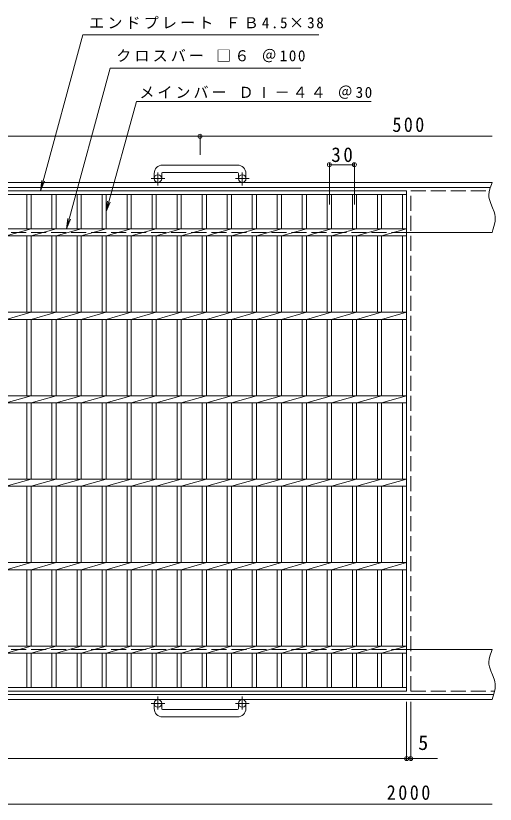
# Model space of a CAD drawing. Units: millimetres, scale not verified. Extents: x -860 to 1052, y -822 to 796.
# Drawn here: x -274 to 301, y -149 to 796 of the extents above; entities that cross this region are included whole.
import ezdxf
from ezdxf.enums import TextEntityAlignment as Align

# ---------------------------------------------------------------- set-up
doc = ezdxf.new("R2010")
doc.units = ezdxf.units.MM
doc.header["$LTSCALE"] = 6
doc.header["$PDMODE"] = 32
doc.header["$PDSIZE"] = 4.8
doc.linetypes.add('CHAIN1', pattern=[8, 5, -1, 1, -1])
doc.linetypes.add('DASHED3', pattern=[4, 3, -1])
for name, color, linetype, lineweight in [('A-1_ピット', 2, 'Continuous', 9), ('A-2_蓋', 3, 'Continuous', 9), ('A-4_寸法', 7, 'Continuous', 9)]:
    doc.layers.add(name, color=color, linetype=linetype, lineweight=lineweight)
doc.styles.add('ＭＳ ゴシック', font='')
doc.styles.get('ＭＳ ゴシック').set_extended_font_data('MS Gothic')

msp = doc.modelspace()

# ---------------------------------------------------------------- linework, layer by layer
at = {"layer": 'A-1_ピット'}
for p, q in [((-8.069, 617.207), (-98.069, 617.207)), ((-108.069, 607.207), (-108.069, 601.107)), ((-99.069, 607.207), (-99.069, 601.107)), ((-98.069, 608.207), (-8.069, 608.207)), ((-7.069, 607.207), (-7.069, 601.107)), ((1.931, 607.207), (1.931, 601.107)), ((296.931, 596.607), (-803.069, 596.607)), ((294.531, 590.607), (-803.069, 590.607)), ((296.931, 536.607), (194.431, 536.607)), ((296.931, 36.607), (194.431, 36.607)), ((298.75, -17.393), (-803.069, -17.393)), ((-108.069, -33.994), (-108.069, -27.893)), ((-99.069, -33.994), (-99.069, -27.893)), ((-7.069, -33.994), (-7.069, -27.893)), ((1.931, -33.994), (1.931, -27.893)), ((-98.069, -34.993), (-8.069, -34.993)), ((-8.069, -43.993), (-98.069, -43.993))]:
    msp.add_line(p, q, dxfattribs=at)
at = {"layer": 'A-1_ピット', "linetype": 'CHAIN1'}
for p, q in [((-103.569, 593), (-103.569, 608.597)), ((-2.569, 593), (-2.569, 608.597)), ((-95.406, 601.107), (-111.813, 601.107)), ((5.594, 601.107), (-10.813, 601.107)), ((-95.406, -27.893), (-111.813, -27.893)), ((-103.569, -19.786), (-103.569, -35.383)), ((5.594, -27.893), (-10.813, -27.893)), ((-2.569, -19.786), (-2.569, -35.383))]:
    msp.add_line(p, q, dxfattribs=at)
at = {"layer": 'A-1_ピット', "linetype": 'DASHED3'}
for p, q in [((194.431, 536.607), (-803.069, 536.607)), ((194.431, 36.607), (-803.069, 36.607))]:
    msp.add_line(p, q, dxfattribs=at)
at = {"layer": 'A-1_ピット'}
for points in [[(296.931, 596.607), (295.999, 594.13), (294.531, 589.867), (293.442, 585.629), (292.974, 581.431), (293.082, 579.022), (293.638, 576.108), (295.394, 571.133), (297.583, 566.178), (299.538, 561.194), (300.3, 558.27), (300.658, 555.319), (300.436, 550.16), (299.416, 544.935), (297.908, 539.67), (296.931, 536.608)], [(296.931, -23.393), (-803.069, -23.393), (-803.069, 36.607)], [(296.931, 36.607), (295.999, 34.129), (294.531, 29.867), (293.442, 25.629), (292.974, 21.431), (293.082, 19.021), (293.638, 16.108), (295.394, 11.133), (297.583, 6.178), (299.538, 1.194), (300.3, -1.731), (300.658, -4.682), (300.436, -9.84), (299.416, -15.065), (297.908, -20.33), (296.931, -23.393)]]:
    msp.add_lwpolyline(points, dxfattribs=at)
for centre in [(-103.569, 601.107), (-2.569, 601.107), (-103.569, -27.893), (-2.569, -27.893)]:
    msp.add_circle(centre, 4.5, dxfattribs=at)
for centre, radius, start, end in [((-98.069, 607.207), 10, 90, 180), ((-8.069, 607.207), 10, 0, 90), ((-98.069, 607.207), 1, 90, 180), ((-8.069, 607.207), 1, 0, 90), ((-98.069, -33.994), 10, 180, 270), ((-98.069, -33.994), 1, 180, 270), ((-8.069, -33.994), 10, 270, 0), ((-8.069, -33.994), 1, 270, 0)]:
    msp.add_arc(centre, radius, start, end, dxfattribs=at)
at = {"layer": 'A-2_蓋'}
for p, q in [((-800.569, 586.607), (194.431, 586.607)), ((194.431, 586.607), (194.431, -13.393)), ((-800.569, 582.107), (194.431, 582.107)), ((-260.569, 582.107), (-260.569, 540.847)), ((-255.569, 582.107), (-255.569, 540.847)), ((-230.569, 582.107), (-230.569, 540.847)), ((-225.569, 582.107), (-225.569, 540.847)), ((-200.569, 582.107), (-200.569, 540.847)), ((-195.569, 582.107), (-195.569, 540.847)), ((-170.569, 582.107), (-170.569, 540.847)), ((-165.569, 582.107), (-165.569, 540.847)), ((-140.569, 582.107), (-140.569, 540.847)), ((-135.569, 582.107), (-135.569, 540.847)), ((-110.568, 582.107), (-110.568, 540.847)), ((-105.569, 582.107), (-105.569, 540.847)), ((-80.569, 582.107), (-80.569, 540.847)), ((-75.569, 582.107), (-75.569, 540.847)), ((-50.569, 582.107), (-50.569, 540.847)), ((-45.569, 582.107), (-45.569, 540.847)), ((-20.568, 582.107), (-20.568, 540.847)), ((-15.569, 582.107), (-15.569, 540.847)), ((9.431, 582.107), (9.431, 540.847)), ((14.431, 582.107), (14.431, 540.847)), ((39.431, 582.107), (39.431, 540.847)), ((44.431, 582.107), (44.431, 540.847)), ((69.432, 582.107), (69.432, 540.847)), ((74.431, 582.107), (74.431, 540.847)), ((99.432, 582.107), (99.432, 540.847)), ((104.431, 582.107), (104.431, 540.847)), ((129.431, 582.107), (129.431, 540.847)), ((134.431, 582.107), (134.431, 540.847)), ((159.431, 582.107), (159.431, 540.847)), ((164.431, 582.107), (164.431, 540.847)), ((189.431, 582.107), (189.431, 540.847)), ((-800.569, 540.847), (194.431, 540.847)), ((-255.569, 540.847), (-285.569, 532.367)), ((-225.569, 540.847), (-255.569, 532.367)), ((-195.569, 540.847), (-225.569, 532.367)), ((-165.569, 540.847), (-195.569, 532.367)), ((-135.569, 540.847), (-165.569, 532.367)), ((-105.569, 540.847), (-135.569, 532.367)), ((-75.568, 540.847), (-105.569, 532.367)), ((-45.569, 540.847), (-75.569, 532.367)), ((-15.569, 540.847), (-45.569, 532.367)), ((14.431, 540.847), (-15.569, 532.367)), ((44.431, 540.847), (14.431, 532.367)), ((74.431, 540.847), (44.431, 532.367)), ((104.431, 540.847), (74.431, 532.367)), ((134.431, 540.847), (104.431, 532.367)), ((164.431, 540.847), (134.431, 532.367)), ((194.431, 540.847), (164.431, 532.367)), ((-800.569, 532.367), (194.431, 532.367)), ((-260.569, 532.367), (-260.569, 440.847)), ((-255.569, 532.367), (-255.569, 440.847)), ((-230.569, 532.367), (-230.569, 440.847)), ((-225.569, 532.367), (-225.569, 440.847)), ((-200.569, 532.367), (-200.569, 440.847)), ((-195.569, 532.367), (-195.569, 440.847)), ((-170.569, 532.367), (-170.569, 440.847)), ((-165.569, 532.367), (-165.569, 440.847)), ((-140.569, 532.367), (-140.569, 440.847)), ((-135.569, 532.367), (-135.569, 440.847)), ((-110.568, 532.367), (-110.568, 440.847)), ((-105.569, 532.367), (-105.569, 440.847)), ((-80.569, 532.367), (-80.569, 440.847)), ((-75.569, 532.367), (-75.569, 440.847)), ((-50.569, 532.367), (-50.569, 440.847)), ((-45.569, 532.367), (-45.569, 440.847)), ((-20.568, 532.367), (-20.568, 440.847)), ((-15.569, 532.367), (-15.569, 440.847)), ((9.431, 532.367), (9.431, 440.847)), ((14.431, 532.367), (14.431, 440.847)), ((39.431, 532.367), (39.431, 440.847)), ((44.431, 532.367), (44.431, 440.847)), ((69.432, 532.367), (69.432, 440.847)), ((74.431, 532.367), (74.431, 440.847)), ((99.432, 532.367), (99.432, 440.847)), ((104.431, 532.367), (104.431, 440.847)), ((129.431, 532.367), (129.431, 440.847)), ((134.431, 532.367), (134.431, 440.847)), ((159.431, 532.367), (159.431, 440.847)), ((164.431, 532.367), (164.431, 440.847)), ((189.431, 532.367), (189.431, 440.847)), ((-800.569, 440.847), (194.431, 440.847)), ((-255.569, 440.847), (-285.569, 432.367)), ((-225.569, 440.847), (-255.569, 432.367)), ((-195.569, 440.847), (-225.569, 432.367)), ((-165.569, 440.847), (-195.569, 432.367)), ((-135.569, 440.847), (-165.569, 432.367)), ((-105.569, 440.847), (-135.569, 432.367)), ((-75.568, 440.847), (-105.569, 432.367)), ((-45.569, 440.847), (-75.569, 432.367)), ((-15.569, 440.847), (-45.569, 432.367)), ((14.431, 440.847), (-15.569, 432.367)), ((44.431, 440.847), (14.431, 432.367)), ((74.431, 440.847), (44.431, 432.367)), ((104.431, 440.847), (74.431, 432.367)), ((134.431, 440.847), (104.431, 432.367)), ((164.431, 440.847), (134.431, 432.367)), ((194.431, 440.847), (164.431, 432.367)), ((-800.569, 432.367), (194.431, 432.367)), ((-260.569, 432.367), (-260.569, 340.847)), ((-255.569, 432.367), (-255.569, 340.847)), ((-230.569, 432.367), (-230.569, 340.847)), ((-225.569, 432.367), (-225.569, 340.847)), ((-200.569, 432.367), (-200.569, 340.847)), ((-195.569, 432.367), (-195.569, 340.847)), ((-170.569, 432.367), (-170.569, 340.847)), ((-165.569, 432.367), (-165.569, 340.847)), ((-140.569, 432.367), (-140.569, 340.847)), ((-135.569, 432.367), (-135.569, 340.847)), ((-110.568, 432.367), (-110.568, 340.847)), ((-105.569, 432.367), (-105.569, 340.847)), ((-80.569, 432.367), (-80.569, 340.847)), ((-75.569, 432.367), (-75.569, 340.847)), ((-50.569, 432.367), (-50.569, 340.847)), ((-45.569, 432.367), (-45.569, 340.847)), ((-20.568, 432.367), (-20.568, 340.847)), ((-15.569, 432.367), (-15.569, 340.847)), ((9.431, 432.367), (9.431, 340.847)), ((14.431, 432.367), (14.431, 340.847)), ((39.431, 432.367), (39.431, 340.847)), ((44.431, 432.367), (44.431, 340.847)), ((69.432, 432.367), (69.432, 340.847)), ((74.431, 432.367), (74.431, 340.847)), ((99.432, 432.367), (99.432, 340.847)), ((104.431, 432.367), (104.431, 340.847)), ((129.431, 432.367), (129.431, 340.847)), ((134.431, 432.367), (134.431, 340.847)), ((159.431, 432.367), (159.431, 340.847)), ((164.431, 432.367), (164.431, 340.847)), ((189.431, 432.367), (189.431, 340.847)), ((-800.569, 340.847), (194.431, 340.847)), ((-255.569, 340.847), (-285.569, 332.367)), ((-225.569, 340.847), (-255.569, 332.367)), ((-195.569, 340.847), (-225.569, 332.367)), ((-165.569, 340.847), (-195.569, 332.367)), ((-135.569, 340.847), (-165.569, 332.367)), ((-105.569, 340.847), (-135.569, 332.367)), ((-75.568, 340.847), (-105.569, 332.367)), ((-45.569, 340.847), (-75.569, 332.367)), ((-15.569, 340.847), (-45.569, 332.367)), ((14.431, 340.847), (-15.569, 332.367)), ((44.431, 340.847), (14.431, 332.367)), ((74.431, 340.847), (44.431, 332.367)), ((104.431, 340.847), (74.431, 332.367)), ((134.431, 340.847), (104.431, 332.367)), ((164.431, 340.847), (134.431, 332.367)), ((194.431, 340.847), (164.431, 332.367)), ((-800.569, 332.367), (194.431, 332.367)), ((-260.569, 332.367), (-260.569, 240.847)), ((-255.569, 332.367), (-255.569, 240.847)), ((-230.569, 332.367), (-230.569, 240.847)), ((-225.569, 332.367), (-225.569, 240.847)), ((-200.569, 332.367), (-200.569, 240.847)), ((-195.569, 332.367), (-195.569, 240.847)), ((-170.569, 332.367), (-170.569, 240.847)), ((-165.569, 332.367), (-165.569, 240.847)), ((-140.569, 332.367), (-140.569, 240.847)), ((-135.569, 332.367), (-135.569, 240.847)), ((-110.568, 332.367), (-110.568, 240.847)), ((-105.569, 332.367), (-105.569, 240.847)), ((-80.569, 332.367), (-80.569, 240.847)), ((-75.569, 332.367), (-75.569, 240.847)), ((-50.569, 332.367), (-50.569, 240.847)), ((-45.569, 332.367), (-45.569, 240.847)), ((-20.568, 332.367), (-20.568, 240.847)), ((-15.569, 332.367), (-15.569, 240.847)), ((9.431, 332.367), (9.431, 240.847)), ((14.431, 332.367), (14.431, 240.847)), ((39.431, 332.367), (39.431, 240.847)), ((44.431, 332.367), (44.431, 240.847)), ((69.432, 332.367), (69.432, 240.847)), ((74.431, 332.367), (74.431, 240.847)), ((99.432, 332.367), (99.432, 240.847)), ((104.431, 332.367), (104.431, 240.847)), ((129.431, 332.367), (129.431, 240.847)), ((134.431, 332.367), (134.431, 240.847)), ((159.431, 332.367), (159.431, 240.847)), ((164.431, 332.367), (164.431, 240.847)), ((189.431, 332.367), (189.431, 240.847)), ((-800.569, 240.847), (194.431, 240.847)), ((-255.569, 240.847), (-285.569, 232.367)), ((-225.569, 240.847), (-255.569, 232.367)), ((-195.569, 240.847), (-225.569, 232.367)), ((-165.569, 240.847), (-195.569, 232.367)), ((-135.569, 240.847), (-165.569, 232.367)), ((-105.569, 240.847), (-135.569, 232.367)), ((-75.568, 240.847), (-105.569, 232.367)), ((-45.569, 240.847), (-75.569, 232.367)), ((-15.569, 240.847), (-45.569, 232.367)), ((14.431, 240.847), (-15.569, 232.367)), ((44.431, 240.847), (14.431, 232.367)), ((74.431, 240.847), (44.431, 232.367)), ((104.431, 240.847), (74.431, 232.367)), ((134.431, 240.847), (104.431, 232.367)), ((164.431, 240.847), (134.431, 232.367)), ((194.431, 240.847), (164.431, 232.367)), ((-800.569, 232.367), (194.431, 232.367)), ((-260.569, 232.367), (-260.569, 140.847)), ((-255.569, 232.367), (-255.569, 140.847)), ((-230.569, 232.367), (-230.569, 140.847)), ((-225.569, 232.367), (-225.569, 140.847)), ((-200.569, 232.367), (-200.569, 140.847)), ((-195.569, 232.367), (-195.569, 140.847)), ((-170.569, 232.367), (-170.569, 140.847)), ((-165.569, 232.367), (-165.569, 140.847)), ((-140.569, 232.367), (-140.569, 140.847)), ((-135.569, 232.367), (-135.569, 140.847)), ((-110.568, 232.367), (-110.568, 140.847)), ((-105.569, 232.367), (-105.569, 140.847)), ((-80.569, 232.367), (-80.569, 140.847)), ((-75.569, 232.367), (-75.569, 140.847)), ((-50.569, 232.367), (-50.569, 140.847)), ((-45.569, 232.367), (-45.569, 140.847)), ((-20.568, 232.367), (-20.568, 140.847)), ((-15.569, 232.367), (-15.569, 140.847)), ((9.431, 232.367), (9.431, 140.847)), ((14.431, 232.367), (14.431, 140.847)), ((39.431, 232.367), (39.431, 140.847)), ((44.431, 232.367), (44.431, 140.847)), ((69.432, 232.367), (69.432, 140.847)), ((74.431, 232.367), (74.431, 140.847)), ((99.432, 232.367), (99.432, 140.847)), ((104.431, 232.367), (104.431, 140.847)), ((129.431, 232.367), (129.431, 140.847)), ((134.431, 232.367), (134.431, 140.847)), ((159.431, 232.367), (159.431, 140.847)), ((164.431, 232.367), (164.431, 140.847)), ((189.431, 232.367), (189.431, 140.847)), ((-800.569, 140.847), (194.431, 140.847)), ((-800.569, 132.367), (194.431, 132.367)), ((-255.569, 140.847), (-285.569, 132.367)), ((-260.569, 132.367), (-260.569, 40.847)), ((-225.569, 140.847), (-255.569, 132.367)), ((-255.569, 132.367), (-255.569, 40.847)), ((-230.569, 132.367), (-230.569, 40.847)), ((-195.569, 140.847), (-225.569, 132.367)), ((-225.569, 132.367), (-225.569, 40.847)), ((-200.569, 132.367), (-200.569, 40.847)), ((-165.569, 140.847), (-195.569, 132.367)), ((-195.569, 132.367), (-195.569, 40.847)), ((-170.569, 132.367), (-170.569, 40.847)), ((-135.569, 140.847), (-165.569, 132.367)), ((-165.569, 132.367), (-165.569, 40.847)), ((-140.569, 132.367), (-140.569, 40.847)), ((-105.569, 140.847), (-135.569, 132.367)), ((-135.569, 132.367), (-135.569, 40.847)), ((-110.568, 132.367), (-110.568, 40.847)), ((-75.568, 140.847), (-105.569, 132.367)), ((-105.569, 132.367), (-105.569, 40.847)), ((-80.569, 132.367), (-80.569, 40.847)), ((-45.569, 140.847), (-75.569, 132.367)), ((-75.569, 132.367), (-75.569, 40.847)), ((-50.569, 132.367), (-50.569, 40.847)), ((-15.569, 140.847), (-45.569, 132.367)), ((-45.569, 132.367), (-45.569, 40.847)), ((-20.568, 132.367), (-20.568, 40.847)), ((14.431, 140.847), (-15.569, 132.367)), ((-15.569, 132.367), (-15.569, 40.847)), ((9.431, 132.367), (9.431, 40.847)), ((44.431, 140.847), (14.431, 132.367)), ((14.431, 132.367), (14.431, 40.847)), ((39.431, 132.367), (39.431, 40.847)), ((74.431, 140.847), (44.431, 132.367)), ((44.431, 132.367), (44.431, 40.847)), ((69.432, 132.367), (69.432, 40.847)), ((104.431, 140.847), (74.431, 132.367)), ((74.431, 132.367), (74.431, 40.847)), ((99.432, 132.367), (99.432, 40.847)), ((134.431, 140.847), (104.431, 132.367)), ((104.431, 132.367), (104.431, 40.847)), ((129.431, 132.367), (129.431, 40.847)), ((164.431, 140.847), (134.431, 132.367)), ((134.431, 132.367), (134.431, 40.847)), ((159.431, 132.367), (159.431, 40.847)), ((194.431, 140.847), (164.431, 132.367)), ((164.431, 132.367), (164.431, 40.847)), ((189.431, 132.367), (189.431, 40.847)), ((-800.569, 40.847), (194.431, 40.847)), ((-255.569, 40.847), (-285.569, 32.367)), ((-225.569, 40.847), (-255.569, 32.367)), ((-195.569, 40.847), (-225.569, 32.367)), ((-165.569, 40.847), (-195.569, 32.367)), ((-135.569, 40.847), (-165.569, 32.367)), ((-105.569, 40.847), (-135.569, 32.367)), ((-75.568, 40.847), (-105.569, 32.367)), ((-45.569, 40.847), (-75.569, 32.367)), ((-15.569, 40.847), (-45.569, 32.367)), ((14.431, 40.847), (-15.569, 32.367)), ((44.431, 40.847), (14.431, 32.367)), ((74.431, 40.847), (44.431, 32.367)), ((104.431, 40.847), (74.431, 32.367)), ((134.431, 40.847), (104.431, 32.367)), ((164.431, 40.847), (134.431, 32.367)), ((194.431, 40.847), (164.431, 32.367)), ((-800.569, 32.367), (194.431, 32.367)), ((-260.569, 32.367), (-260.569, -8.893)), ((-255.569, 32.367), (-255.569, -8.893)), ((-230.569, 32.367), (-230.569, -8.893)), ((-225.569, 32.367), (-225.569, -8.893)), ((-200.569, 32.367), (-200.569, -8.893)), ((-195.569, 32.367), (-195.569, -8.893)), ((-170.569, 32.367), (-170.569, -8.893)), ((-165.569, 32.367), (-165.569, -8.893)), ((-140.569, 32.367), (-140.569, -8.893)), ((-135.569, 32.367), (-135.569, -8.893)), ((-110.568, 32.367), (-110.568, -8.893)), ((-105.569, 32.367), (-105.569, -8.893)), ((-80.569, 32.367), (-80.569, -8.893)), ((-75.569, 32.367), (-75.569, -8.893)), ((-50.569, 32.367), (-50.569, -8.893)), ((-45.569, 32.367), (-45.569, -8.893)), ((-20.568, 32.367), (-20.568, -8.893)), ((-15.569, 32.367), (-15.569, -8.893)), ((9.431, 32.367), (9.431, -8.893)), ((14.431, 32.367), (14.431, -8.893)), ((39.431, 32.367), (39.431, -8.893)), ((44.431, 32.367), (44.431, -8.893)), ((69.432, 32.367), (69.432, -8.893)), ((74.431, 32.367), (74.431, -8.893)), ((99.432, 32.367), (99.432, -8.893)), ((104.431, 32.367), (104.431, -8.893)), ((129.431, 32.367), (129.431, -8.893)), ((134.431, 32.367), (134.431, -8.893)), ((159.431, 32.367), (159.431, -8.893)), ((164.431, 32.367), (164.431, -8.893)), ((189.431, 32.367), (189.431, -8.893)), ((194.431, -8.893), (-800.569, -8.893)), ((194.431, -13.393), (-800.569, -13.393))]:
    msp.add_line(p, q, dxfattribs=at)
at = {"layer": 'A-2_蓋', "linetype": 'DASHED3'}
for p, q in [((199.431, -13.393), (199.431, 586.607)), ((199.431, 586.607), (293.693, 586.607)), ((199.431, -13.393), (299.743, -13.393))]:
    msp.add_line(p, q, dxfattribs=at)
at = {"layer": 'A-4_寸法'}
for p, q in [((-213.069, 540.847), (-160.675, 733.508)), ((-160.675, 733.508), (67.676, 733.508)), ((-165.569, 561.477), (-129.421, 693.508)), ((-129.421, 693.508), (151.863, 693.508)), ((-53.069, 629.707), (-53.069, 653.26)), ((-803.069, 651.76), (296.931, 651.76)), ((101.932, 619.235), (101.932, 569.876)), ((101.932, 617.735), (131.931, 617.735)), ((131.931, 569.876), (131.931, 619.235)), ((-244.261, 586.607), (-242.63, 599)), ((-244.261, 586.607), (-239.478, 598.156)), ((-165.569, 561.477), (-163.937, 573.87)), ((-165.569, 561.477), (-160.785, 573.026)), ((-213.069, 540.847), (-211.437, 553.24)), ((-213.069, 540.847), (-208.285, 552.395)), ((194.431, -25.893), (194.431, -95.493)), ((199.431, -25.893), (199.431, -95.493)), ((-860.294, -93.993), (231.499, -93.993)), ((-803.069, -148.725), (296.931, -148.725))]:
    msp.add_line(p, q, dxfattribs=at)
msp.add_lwpolyline([(-244.261, 586.607), (-193.411, 773.508), (89.399, 773.508)], dxfattribs=at)
for p in [(-53.069, 651.76), (101.932, 617.735), (131.931, 617.735), (194.431, -93.993), (199.431, -93.993)]:
    msp.add_point(p, dxfattribs=at)

# ---------------------------------------------------------------- texts
at = {"layer": 'A-4_寸法', "color": 2, "style": 'ＭＳ ゴシック'}
msp.add_text('5', height=17.6, dxfattribs=at).set_placement((208.359, -88.993), align=Align.BOTTOM_LEFT)
at = {"layer": 'A-4_寸法', "char_height": 13.2, "attachment_point": 7, "style": 'ＭＳ ゴシック'}
for s, insert in [('\\T1.21;エンドプレート\\~ＦＢ4.5×38', (-185.941, 780.508)), ('\\T1.21;クロスバー\\~□６\\~＠100', (-153.555, 740.508)), ('\\T1.2;メインバー\\~ＤⅠ－４４\\~＠30', (-125.795, 696.647))]:
    msp.add_mtext(s, dxfattribs=dict(at, insert=insert))
at = {"layer": 'A-4_寸法', "color": 2, "char_height": 17.6, "attachment_point": 7, "style": 'ＭＳ ゴシック'}
for s, insert in [('\\T1.27;\\W0.9;500', (177.431, 656.76)), ('\\T1.27;\\W0.95;30', (104.181, 620.735)), ('\\T1.28;\\W0.9;2000', (170.681, -143.725))]:
    msp.add_mtext(s, dxfattribs=dict(at, insert=insert))

doc.saveas('drawing.dxf')
